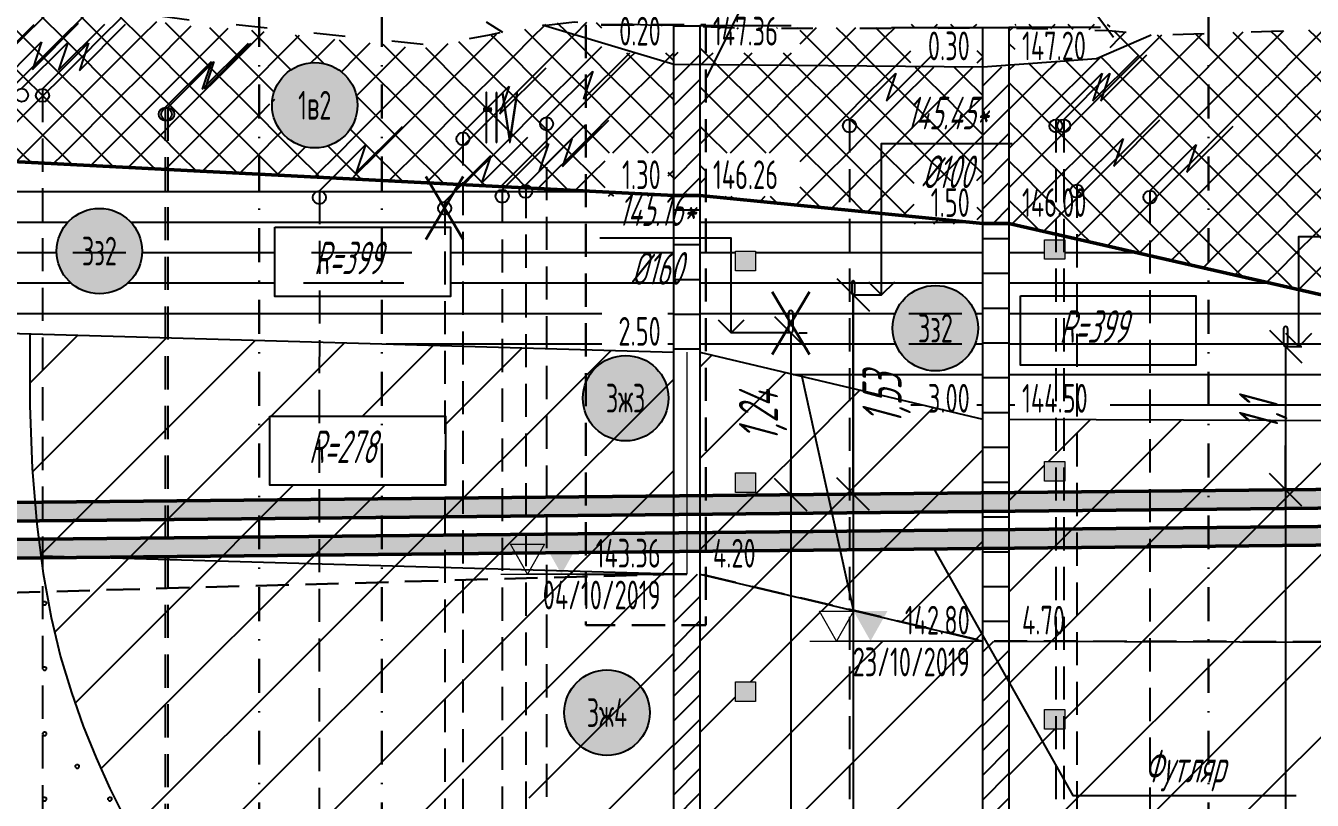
# Model space of a CAD drawing. Header units: metres. Extents: x -30 to 2050, y -904 to 400.
# Drawn here: x 590 to 688.5, y 165.8 to 225.1 of the extents above; entities that cross this region are included whole.
import ezdxf
from ezdxf import colors
from ezdxf.entities.mleader import LeaderData, LeaderLine
from ezdxf.enums import TextEntityAlignment as Align
from ezdxf.math import Vec2, Vec3

# ---------------------------------------------------------------- set-up
doc = ezdxf.new("R2010")
doc.units = ezdxf.units.M
doc.header["$LTSCALE"] = 0.2
for name, pattern in [('ACAD_ISO03W100', [30, 12, -18]), ('DASHDOT', [27, 13, -7, 0, -7]), ('штриховая', [19.05, 12.7, -6.35])]:
    doc.linetypes.add(name, pattern=pattern)
for name, color, linetype in [('Level 1', 7, 'Continuous'), ('PR_RD', 7, 'Continuous'), ('МГТ_ИГ_Геология', 252, 'Continuous'), ('Примыкания', 7, 'Continuous'), ('Трубы', 7, 'Continuous'), ('Футляры', 7, 'Continuous'), ('Чёрная земля', 7, 'ACAD_ISO03W100')]:
    doc.layers.add(name, color=color, linetype=linetype)
doc.layers.add('МГТ_НВК_В1_выноски', color=7, linetype='Continuous', lineweight=30)
doc.layers.add('МГТ_НВК_котлованы', color=7, linetype='Continuous', lineweight=30)
doc.styles.add('SPDS', font='SPDS', dxfattribs={"width": 0.7, "oblique": 15, "height": 2.5})
doc.styles.get("Standard").update_dxf_attribs({"font": 'SPDS.shx', "width": 0.7, "oblique": 15, "height": 3})
doc.styles.add('Стиль Simplex', font='simplex.shx')
doc.dimstyles.new('ISO-25', dxfattribs={"dimtxt": 2.5, "dimasz": 2.5, "dimexe": 1.25, "dimexo": 0.625, "dimtad": 1, "dimtxsty": 'Standard', "dimcen": 2.5, "dimadec": 0, "dimazin": 0, "dimtfac": 1, "dimtmove": 0, "dimatfit": 3, "dimfxl": 1, "dimarcsym": 0})
pattern_1 = [(45, (544.9262, -1250.5036), (-0.9429269, 0.9429269), [])]
pattern_2 = [(45, (-8.669, 494.728), (0, 21), [9.8995, -19.799]), (45, (5.331, 480.728), (0, 21), [9.8995, -19.799]), (45, (-8.669, 480.728), (0, 21), [14.142, -15.5565]), (45, (1.331, 490.728), (0, 21), [15.556, -14.1425]), (45, (-1.669, 480.728), (0, 21), [19.799, -9.8995]), (45, (-8.669, 487.728), (0, 21), [19.799, -9.8995])]
pattern_3 = [(45, (78.632, 440.956), (0, 21), [9.8995, -19.799]), (45, (92.632, 426.956), (0, 21), [9.8995, -19.799]), (45, (78.632, 426.956), (0, 21), [14.142, -15.5565]), (45, (88.632, 436.956), (0, 21), [15.556, -14.1425]), (45, (85.632, 426.956), (0, 21), [19.799, -9.8995]), (45, (78.632, 433.956), (0, 21), [19.799, -9.8995])]
pattern_4 = [(45, (544.9262, -1250.0326), (-0.9429269, 0.9429269), [])]
pattern_5 = [(4e-05, (544.9262, -1250.0326), (-2e-06, 2.667), [])]
pattern_6 = [(225, (-5.6692, 480.7283), (3e-16, -3), [2.1213, -2.121341]), (315, (-7.1692, 482.2283), (3, 0), [2.1213, -2.121341]), (45, (-8.6692, 480.7283), (0, 3), [2.1213, -2.121341]), (135, (-7.1692, 479.2283), (-3, 3e-16), [2.1213, -2.121341])]

# ---------------------------------------------------------------- blocks, each defined once
blk = doc.blocks.new('_OBLIQUE')
at = {"color": 0, "linetype": 'ByBlock', "lineweight": -2}
blk.add_line((0.5, 0.5), (-0.5, -0.5), dxfattribs=at)
blk = doc.blocks.new('*D15')
at = {"layer": 'Defpoints', "color": 0, "transparency": 16777216}
for p in [(653.378, 204.502), (653.38, 204.502), (653.378, 189.226)]:
    blk.add_point(p, dxfattribs=at)
at = {"layer": 'Примыкания', "color": 0, "lineweight": -2, "transparency": 16777216}
for p, q in [((653.38, 189.226), (653.38, 204.502)), ((654.003, 204.502), (654.63, 204.502)), ((654.003, 189.226), (654.63, 189.226))]:
    blk.add_line(p, q, dxfattribs=at)
at = {"layer": 'Примыкания', "color": 0, "lineweight": -2, "transparency": 16777216, "xscale": 2.5, "yscale": 2.5, "zscale": 2.5}
for p, rotation in [((653.38, 204.502), 90), ((653.38, 189.226), 270)]:
    blk.add_blockref('_OBLIQUE', p, dxfattribs=dict(at, rotation=rotation))
at = {"layer": 'Примыкания', "color": 0, "transparency": 16777216, "insert": (655.937, 196.524), "char_height": 3, "width": 5.49375, "attachment_point": 5, "rotation": 90}
blk.add_mtext('1,53', dxfattribs=at)
blk = doc.blocks.new('*D18')
at = {"layer": 'Defpoints', "color": 0, "transparency": 16777216}
for p in [(686.49, 200.547), (686.492, 200.547), (686.49, 189.557)]:
    blk.add_point(p, dxfattribs=at)
at = {"layer": 'Примыкания', "color": 0, "lineweight": -2, "transparency": 16777216}
for p, q in [((686.492, 200.547), (686.492, 197.601)), ((687.115, 200.547), (687.742, 200.547)), ((686.492, 189.557), (686.492, 192.948)), ((687.115, 189.557), (687.742, 189.557))]:
    blk.add_line(p, q, dxfattribs=at)
at = {"layer": 'Примыкания', "color": 0, "lineweight": -2, "transparency": 16777216, "xscale": 2.5, "yscale": 2.5, "zscale": 2.5}
for p, rotation in [((686.492, 200.547), 90), ((686.492, 189.557), 270)]:
    blk.add_blockref('_OBLIQUE', p, dxfattribs=dict(at, rotation=rotation))
at = {"layer": 'Примыкания', "color": 0, "transparency": 16777216, "insert": (684.772, 195.275), "char_height": 3, "width": 3.7875, "attachment_point": 5, "rotation": 90}
blk.add_mtext('1,1', dxfattribs=at)
blk = doc.blocks.new('*D20')
at = {"layer": 'Defpoints', "color": 0, "transparency": 16777216}
for p in [(648.595, 201.592), (648.597, 201.592), (648.595, 189.178)]:
    blk.add_point(p, dxfattribs=at)
at = {"layer": 'Примыкания', "color": 0, "lineweight": -2, "transparency": 16777216}
for p, q in [((648.597, 201.592), (648.597, 198.779)), ((649.22, 201.592), (649.847, 201.592)), ((648.597, 189.178), (648.597, 191.625)), ((649.22, 189.178), (649.847, 189.178))]:
    blk.add_line(p, q, dxfattribs=at)
at = {"layer": 'Примыкания', "color": 0, "lineweight": -2, "transparency": 16777216, "xscale": 2.5, "yscale": 2.5, "zscale": 2.5}
for p, rotation in [((648.597, 201.592), 90), ((648.597, 189.178), 270)]:
    blk.add_blockref('_OBLIQUE', p, dxfattribs=dict(at, rotation=rotation))
at = {"layer": 'Примыкания', "color": 0, "transparency": 16777216, "insert": (646.474, 195.202), "char_height": 3, "width": 5.66875, "attachment_point": 5, "rotation": 90}
blk.add_mtext('1,24', dxfattribs=at)
blk = doc.blocks.new('PR_KV')
at = {"layer": 'Level 1', "linetype": 'Continuous', "lineweight": 20}
blk.add_hatch(color=256, dxfattribs=at).paths.add_polyline_path([(-0.077, 0.075), (0.077, 0.075), (0.077, -0.075), (-0.077, -0.075)])
at = {"layer": 'Level 1', "color": 7, "linetype": 'Continuous', "lineweight": 20, "flags": 128}
blk.add_lwpolyline([(-0.077, 0.075), (0.077, 0.075), (0.077, -0.075), (-0.077, -0.075)], close=True, dxfattribs=at)
blk = doc.blocks.new('круг3_-25_2')
at = {"true_color": 0xffffff}
blk.add_hatch(color=7, dxfattribs=at).paths.add_polyline_path([(-0.3273, 0, 1), (0.3273, 0, 1)])
at = {"color": 7, "lineweight": 25}
blk.add_circle((0, 0), 0.3273, dxfattribs=at)
at = {"color": 18, "lineweight": 25, "true_color": 0x000000, "style": 'Стиль Simplex', "width": 0.590909}
blk.add_text('3з2', height=0.22, dxfattribs=at).set_placement((0, 0), align=Align.MIDDLE_CENTER)
blk = doc.blocks.new('круг3_-26_3')
at = {"true_color": 0xffffff}
blk.add_hatch(color=7, dxfattribs=at).paths.add_polyline_path([(-0.3273, 0, 1), (0.3273, 0, 1)])
at = {"color": 7, "lineweight": 25}
blk.add_circle((0, 0), 0.3273, dxfattribs=at)
at = {"color": 7, "lineweight": 25, "style": 'Стиль Simplex', "width": 0.590909}
blk.add_text('3ж3', height=0.22, dxfattribs=at).set_placement((0, 0), align=Align.MIDDLE_CENTER)
blk = doc.blocks.new('круг3_-26_4')
at = {"true_color": 0xffffff}
blk.add_hatch(color=7, dxfattribs=at).paths.add_polyline_path([(-0.3273, 0, 1), (0.3273, 0, 1)])
at = {"color": 7, "lineweight": 25}
blk.add_circle((0, 0), 0.3273, dxfattribs=at)
at = {"color": 7, "lineweight": 25, "style": 'Стиль Simplex', "width": 0.590909}
blk.add_text('3ж4', height=0.22, dxfattribs=at).set_placement((0, 0), align=Align.MIDDLE_CENTER)
blk = doc.blocks.new('круг1_-30_2')
at = {"layer": 'МГТ_ИГ_Геология', "true_color": 0xffffff}
blk.add_hatch(color=7, dxfattribs=at).paths.add_polyline_path([(-0.3273, 0, 1), (0.3273, 0, 1)])
at = {"color": 7, "lineweight": 25}
blk.add_circle((0, 0), 0.3273, dxfattribs=at)
at = {"color": 7, "lineweight": 25, "style": 'Стиль Simplex', "width": 0.590909}
blk.add_text('1в2', height=0.22, dxfattribs=at).set_placement((0, 0), align=Align.MIDDLE_CENTER)
blk = doc.blocks.new('лщщдл')
at = {"layer": 'МГТ_ИГ_Геология'}
blk.add_lwpolyline([(199.901, -218.385), (213.343, -218.385), (213.343, -223.679), (199.901, -223.679)], close=True, dxfattribs=at)
at = {"layer": 'МГТ_ИГ_Геология', "insert": (202.889, -219.483), "char_height": 2.5, "attachment_point": 1}
blk.add_mtext_dynamic_manual_height_columns('R=399', width=10.09698, gutter_width=15, heights=[0], dxfattribs=at)
blk = doc.blocks.new('апрапр')
at = {"layer": 'МГТ_ИГ_Геология'}
blk.add_lwpolyline([(257.646, -234.918), (271.089, -234.918), (271.089, -240.213), (257.646, -240.213)], close=True, dxfattribs=at)
at = {"layer": 'МГТ_ИГ_Геология', "insert": (260.635, -236.017), "char_height": 2.5, "attachment_point": 1}
blk.add_mtext_dynamic_manual_height_columns('R=278', width=10.09698, gutter_width=15, heights=[0], dxfattribs=at)
blk = doc.blocks.new('A$C35B96AF6')
at = {"lineweight": 30}
for points in [[(-1.79, 3.01), (1.79, -3.01)], [(1.79, 3.01), (-1.79, -3.01)]]:
    blk.add_lwpolyline(points, dxfattribs=at)
blk = doc.blocks.new('usl_1')
for p, q in [((2.828, 1.414), (6.364, 4.95)), ((0, 0), (3.536, 3.536)), ((3.536, 3.536), (2.828, 1.414))]:
    blk.add_line(p, q)
blk.add_circle((0, -0.5), 0.5)

msp = doc.modelspace()

# ---------------------------------------------------------------- hatches: boundary and pattern name
at = {"lineweight": 20}
h = msp.add_hatch(dxfattribs=at)
h.set_pattern_fill('AR-SAND', color=256, scale=0.03, style=0)
h.set_pattern_definition([(37.5, (39.1721, 253.0375), (-0.048001, 1.4682397), [0, -1.15824, 0, -1.2954, 0, -1.23825]), (7.5, (39.172, 253.0375), (1.34857, 2.1504753), [0, -0.62484, 0, -1.04394, 0, -0.40005]), (327.5, (38.2348, 253.0375), (2.372977, 0.0043116), [0, -0.381, 0, -1.3716, 0, -1.7907]), (317.5, (38.2348, 253.0375), (2.2906694, 0.668788), [0, -0.1905, 0, -0.89916, 0, -1.0287])])
h.paths.add_polyline_path([(752.94122, 188.80147), (752.92693, 190.22633), (565.66527, 188.34844), (565.67952, 186.92358)])
h.paths.add_polyline_path([(752.92478, 185.96301), (752.91147, 187.29288), (752.90573, 187.38584), (565.65273, 185.51331), (565.66698, 184.08845)])
at = {"layer": 'МГТ_ИГ_Геология'}
h = msp.add_hatch(dxfattribs=at)
h.set_pattern_fill('GR24', color=251, scale=10, style=0, pattern_type=2)
h.set_pattern_definition(pattern_6)
h.paths.add_polyline_path([(549.68481, 228.70534), (547.99696, 228.81833), (544.03014, 237.43874), (542.42506, 243.20445), (541.40773, 246.1227), (541.38081, 246.11235), (541.38081, 216.63839), (549.68481, 216.63839)])
h.paths.add_polyline_path([(586.52517, 222.67854), (587.342, 223.92347), (588.08246, 225.42334), (588.89759, 227.318), (586.07198, 227.34692), (582.445, 227.26818), (581.04815, 227.22275), (566.95929, 227.54754), (563.58231, 227.77377), (560.51989, 227.97903), (553.37266, 228.45845), (551.68481, 228.57145), (551.68481, 216.63839), (576.00923, 215.38227), (579.47344, 217.45064), (582.1061, 219.07458), (584.05826, 220.39396), (585.48093, 221.54866)])
edge = h.paths.add_edge_path(flags=0)
edge.add_arc((564.21518, 222.07951), 0.18278, 0, 360)
edge = h.paths.add_edge_path(flags=16)
edge.add_arc((609.1307, 219.02157), 0.44166, 0, 360)
h.paths.add_polyline_path([(663.30572, 224.96632), (658.38654, 224.96102), (645.20604, 224.9414), (641.63921, 225.06247), (641.63921, 222.16213), (663.30572, 221.9674)])
h.paths.add_polyline_path([(639.63921, 225.13035), (633.72502, 225.33108), (631.66828, 225.42991), (629.59477, 225.18467), (639.63921, 222.18011)], flags=17)
h.paths.add_polyline_path([(663.30572, 221.9674), (641.63921, 222.16213), (641.63921, 212.09641), (663.30572, 209.9674)])
h.paths.add_polyline_path([(676.18466, 224.41415), (672.59888, 224.77429), (665.32651, 224.9674), (665.30572, 224.9674), (665.30572, 222.11455), (672.00759, 222.60765)])
h.paths.add_polyline_path([(665.75572, 221.9174), (673.04619, 221.9174), (673.04619, 225.2174), (665.75572, 225.2174)])
h.paths.add_polyline_path([(642.08921, 212.04641), (649.31778, 212.04641), (649.31778, 215.34641), (642.08921, 215.34641)], flags=17)
h.paths.add_polyline_path([(634.37492, 212.04641), (639.18921, 212.04641), (639.18921, 215.34641), (634.37492, 215.34641)])
h.paths.add_polyline_path([(657.79381, 221.9174), (662.85572, 221.9174), (662.85572, 225.2174), (657.79381, 225.2174)])
h.paths.add_polyline_path([(658.04143, 209.9174), (662.85572, 209.9174), (662.85572, 213.2174), (658.04143, 213.2174)])
h.paths.add_polyline_path([(544.42052, 216.58839), (549.23481, 216.58839), (549.23481, 219.88839), (544.42052, 219.88839)])
h.paths.add_polyline_path([(552.13481, 216.58839), (559.42528, 216.58839), (559.42528, 219.88839), (552.13481, 219.88839)], flags=17)
h.paths.add_polyline_path([(629.79942, 225.12345), (620.28911, 223.38329), (606.2566, 224.8521), (603.16095, 225.00361), (588.78628, 226.93026), (588.73453, 226.93899), (588.08246, 225.42334), (587.342, 223.92347), (586.52517, 222.67854), (585.48093, 221.54866), (584.05826, 220.39396), (582.1061, 219.07458), (579.47344, 217.45064), (576.00923, 215.38227), (639.63921, 212.09641), (639.63921, 222.18011)])
h.paths.add_polyline_path([(649.31778, 224.93588), (643.59489, 224.84302), (642.08921, 224.91551), (642.08921, 223.04641), (649.31778, 223.04641)], flags=16)
h.paths.add_polyline_path([(639.18921, 225.05512), (636.32666, 225.19293), (634.1273, 225.2694), (634.1273, 223.04641), (639.18921, 223.04641)], flags=16)
h.paths.add_polyline_path([(610.08622, 217.37157), (614.21956, 217.37157), (614.21956, 220.67157), (610.08622, 220.67157)], flags=8)
edge = h.paths.add_edge_path(flags=16)
edge.add_arc((612.15289, 219.02157), 3.27292, 0, 360)
h.paths.add_polyline_path([(542.92726, 220.42951), (548.73202, 220.42951), (548.73202, 223.72951), (542.92726, 223.72951)], flags=24)
edge = h.paths.add_edge_path(flags=16)
edge.add_arc((545.82964, 222.07951), 3.27292, 0, 360)
h.paths.add_polyline_path([(563.34378, 225.39788), (576.78623, 225.39788), (576.78623, 220.10326), (563.34378, 220.10326)], flags=16)
h.paths.add_polyline_path([(565.51785, 220.89832), (573.18409, 220.89832), (574.25712, 224.90294), (566.59088, 224.90294)], flags=8)
h = msp.add_hatch(dxfattribs=at)
h.set_pattern_fill('GR24', color=251, scale=10, style=0, pattern_type=2)
h.set_pattern_definition(pattern_6)
h.paths.add_polyline_path([(780.33811, 229.78691), (765.01224, 232.02349), (764.64581, 231.96248), (759.05962, 231.19535), (755.52478, 230.39774), (755.18336, 234.20072), (754.31763, 234.19702), (743.63152, 234.14916), (736.27397, 233.28178), (736.04988, 231.5154), (735.47445, 225.97593), (728.93265, 226.105), (726.81304, 225.99516), (685.38773, 224.69464), (676.50506, 224.37615), (676.17375, 224.40943), (672.00759, 222.60765), (665.30572, 222.11455), (665.30572, 209.9674), (688.5686, 204.65629), (754.35515, 213.72826), (780.33811, 212.63666)])
h.paths.add_polyline_path([(696.84325, 218.08222, -1), (690.2974, 218.08222, -1)], flags=16)
h.paths.add_polyline_path([(772.16727, 202.04456, -1), (765.62143, 202.04456, -1)])
h.paths.add_polyline_path([(775.07382, 228.58666), (779.88811, 228.58666), (779.88811, 231.88666), (775.07382, 231.88666)], flags=24)
h.paths.add_polyline_path([(775.07382, 212.58666), (779.88811, 212.58666), (779.88811, 215.88666), (775.07382, 215.88666)], flags=25)
h.paths.add_polyline_path([(762.53224, 214.37683), (767.42747, 214.37683), (767.42747, 220.37683), (762.53224, 220.37683)], flags=24)
h.paths.add_polyline_path([(665.75572, 209.9174), (673.04619, 209.9174), (673.04619, 213.2174), (665.75572, 213.2174)], flags=24)
h.paths.add_polyline_path([(665.75572, 221.9174), (673.04619, 221.9174), (673.04619, 225.2174), (665.75572, 225.2174)], flags=24)
h.paths.add_polyline_path([(731.00323, 219.83963), (744.44568, 219.83963), (744.44568, 214.54501), (731.00323, 214.54501)], flags=16)
h.paths.add_polyline_path([(733.20504, 215.44363), (740.75504, 215.44363), (741.80033, 219.34469), (734.25033, 219.34469)], flags=8)
h = msp.add_hatch(dxfattribs=at)
h.set_pattern_fill('CONSIST', color=251, scale=0.42, style=0, pattern_type=2)
h.set_pattern_definition(pattern_1)
h.paths.add_polyline_path([(639.63921, 223.09641), (641.63921, 223.09641), (641.63921, 212.09641), (639.63921, 212.09641)])
h = msp.add_hatch(dxfattribs=at)
h.set_pattern_fill('CONSIST', color=251, scale=0.42, style=0, pattern_type=2)
h.set_pattern_definition(pattern_4)
h.paths.add_polyline_path([(663.30572, 221.9674), (665.30572, 221.9674), (665.30572, 209.9674), (663.30572, 209.9674)])
h = msp.add_hatch(dxfattribs=at)
h.set_pattern_fill('GR07', color=251, scale=10, style=0, pattern_type=2)
h.set_pattern_definition([(0, (-8.759, 480.728), (0, 7), [16.33, 0]), (0, (-8.759, 483.058), (0, 7), [16.33, 0]), (0, (-8.759, 485.398), (0, 7), [16.33, 0])])
h.paths.add_polyline_path([(549.68481, 216.63839), (541.38081, 216.63839), (541.38081, 202.63839), (549.68481, 202.63839)])
h.paths.add_polyline_path([(639.63921, 212.09641), (551.68481, 216.63839), (551.68481, 202.63839), (639.63921, 200.09641)])
edge = h.paths.add_edge_path(flags=16)
edge.add_arc((595.66201, 207.84466), 3.27292, 0, 360)
h.paths.add_polyline_path([(663.30572, 209.9674), (641.63921, 212.09641), (641.63921, 200.09641), (663.30572, 194.9674)])
h.paths.add_polyline_path([(645.90921, 206.34641), (644.36921, 206.34641), (644.36921, 207.84641), (645.90921, 207.84641)], flags=16)
edge = h.paths.add_edge_path(flags=16)
edge.add_arc((659.67249, 201.94015), 3.27292, 0, 360)
edge = h.paths.add_edge_path(flags=16)
edge.add_arc((696.24702, 200.25213), 3.27292, 0, 360)
h.paths.add_polyline_path([(669.57572, 207.2174), (668.03572, 207.2174), (668.03572, 208.7174), (669.57572, 208.7174)], flags=16)
h.paths.add_polyline_path([(544.1729, 202.58839), (549.23481, 202.58839), (549.23481, 205.88839), (544.1729, 205.88839)])
h.paths.add_polyline_path([(593.62629, 206.19466), (597.69772, 206.19466), (597.69772, 209.49466), (593.62629, 209.49466)], flags=0)
h.paths.add_polyline_path([(552.13481, 202.58839), (559.42528, 202.58839), (559.42528, 205.88839), (552.13481, 205.88839)], flags=17)
h.paths.add_polyline_path([(634.1273, 200.04641), (639.18921, 200.04641), (639.18921, 203.34641), (634.1273, 203.34641)])
h.paths.add_polyline_path([(657.63678, 200.29015), (661.70821, 200.29015), (661.70821, 203.59015), (657.63678, 203.59015)], flags=0)
h.paths.add_polyline_path([(657.79381, 194.9174), (662.85572, 194.9174), (662.85572, 198.2174), (657.79381, 198.2174)])
h.paths.add_polyline_path([(694.21131, 198.60213), (698.28274, 198.60213), (698.28274, 201.90213), (694.21131, 201.90213)], flags=0)
h.paths.add_polyline_path([(665.75572, 194.9174), (673.04619, 194.9174), (673.04619, 198.2174), (665.75572, 198.2174)], flags=17)
h.paths.add_polyline_path([(732.12261, 194.71254), (665.30572, 209.9674), (665.30572, 194.9674)])
h.paths.add_polyline_path([(609.10355, 209.66945), (622.546, 209.66945), (622.546, 204.37484), (609.10355, 204.37484)], flags=16)
h.paths.add_polyline_path([(611.26659, 205.32242), (618.94681, 205.32242), (619.97898, 209.17451), (612.29876, 209.17451)], flags=0)
h.paths.add_polyline_path([(675.61012, 202.73959), (675.61012, 197.44497)], flags=16)
h.paths.add_polyline_path([(677.77316, 198.39255), (678.80533, 202.24465)], flags=16)
h = msp.add_hatch(dxfattribs=at)
h.set_pattern_fill('CONSIST', color=251, scale=0.84, angle=-44.999962, style=0, pattern_type=2)
h.set_pattern_definition([(4e-05, (544.9262, -1250.5036), (-2e-06, 2.667), [])])
h.paths.add_polyline_path([(639.63921, 212.09641), (641.63921, 212.09641), (641.63921, 200.09641), (639.63921, 200.09641)])
h = msp.add_hatch(dxfattribs=at)
h.set_pattern_fill('CONSIST', color=251, scale=0.84, angle=-44.999962, style=0, pattern_type=2)
h.set_pattern_definition(pattern_5)
h.paths.add_polyline_path([(663.30572, 209.9674), (665.30572, 209.9674), (665.30572, 194.9674), (663.30572, 194.9674)])
at = {"layer": 'МГТ_ИГ_Геология', "true_color": 0x636466}
h = msp.add_hatch(dxfattribs=at)
h.set_pattern_fill('GR28', color=251, scale=10, style=0, pattern_type=2)
h.set_pattern_definition([(90, (-8.6692, 480.8083), (-2.5, 2.5), [0.11, -4.89]), (45, (-8.6692, 480.9183), (-2.5, 2.5), [0.113137, -3.422397]), (0, (-8.5892, 480.9983), (2.5, 2.5), [0.11, -4.89]), (315, (-8.4792, 480.9983), (2.5, 2.5), [0.113137, -3.422397]), (90, (-8.3992, 480.8083), (-2.5, 2.5), [0.11, -4.89]), (45, (-8.4792, 480.7283), (-2.5, 2.5), [0.113137, -3.422397]), (0, (-8.5892, 480.7283), (2.5, 2.5), [0.11, -4.89]), (315, (-8.6692, 480.8083), (2.5, 2.5), [0.113137, -3.422397])])
edge = h.paths.add_edge_path(flags=16)
edge.add_arc((578.38727, 162.07814), 3.27292, 0, 360)
edge = h.paths.add_edge_path(flags=16)
edge.add_arc((556.96971, 165.67697), 1.73295, 0, 360)
h.paths.add_polyline_path([(557.21481, 164.72839), (557.09481, 164.67839), (556.86481, 164.65839), (556.53661, 164.74675), (556.49481, 164.79839), (556.60481, 164.72839), (556.86481, 164.65839), (557.16691, 164.68466)], flags=0)
h.paths.add_polyline_path([(551.68481, 130.12618), (551.72481, 130.12824), (639.63921, 130.02348), (639.63921, 137.09641), (631.63111, 139.77182), (625.03045, 142.22141), (619.65813, 144.48279), (615.33505, 146.59359), (611.8821, 148.59144), (609.12017, 150.51395), (606.87016, 152.39876), (604.95297, 154.28348), (603.21747, 156.20101), (601.62441, 158.16534), (600.16252, 160.18569), (598.82055, 162.27132), (597.58721, 164.43147), (596.45125, 166.67539), (595.4014, 169.01232), (594.42638, 171.4515), (593.51957, 174.01345), (592.69284, 176.7637), (591.96272, 179.77908), (591.34573, 183.1364), (590.85837, 186.91246), (590.51717, 191.18407), (590.33865, 196.02806), (590.33931, 201.52123), (551.68481, 202.63839)])
h.paths.add_polyline_path([(572.68881, 144.5803), (586.13127, 144.5803), (586.13127, 139.28568), (572.68881, 139.28568)], flags=16)
h.paths.add_polyline_path([(574.89063, 140.37795), (582.61563, 140.37795), (583.60902, 144.08536), (575.88402, 144.08536)], flags=8)
at = {"layer": 'МГТ_ИГ_Геология'}
h = msp.add_hatch(dxfattribs=at)
h.set_pattern_fill('GR38', color=251, scale=10, style=0, pattern_type=2)
h.set_pattern_definition(pattern_2)
h.paths.add_polyline_path([(639.63921, 200.09641), (590.33931, 201.52123), (590.33865, 196.02806), (590.51717, 191.18407), (590.85837, 186.91246), (591.17332, 184.47221), (628.25657, 183.41952), (627.13921, 185.39641), (629.73921, 185.39641), (628.61607, 183.40932), (639.63921, 183.09641)])
edge = h.paths.add_edge_path(flags=0)
edge.add_arc((619.72925, 193.66629), 0.60873, 0, 360)
h.paths.add_polyline_path([(626.10111, 178.82498), (639.4773, 178.82498), (639.4773, 183.85355), (626.10111, 183.85355)])
h.paths.add_polyline_path([(608.71469, 195.19981), (622.15714, 195.19981), (622.15714, 189.90519), (608.71469, 189.90519)], flags=16)
h.paths.add_polyline_path([(610.9165, 190.80381), (618.51025, 190.80381), (619.55554, 194.70487), (611.96179, 194.70487)], flags=8)
h = msp.add_hatch(dxfattribs=at)
h.set_pattern_fill('GR38', color=251, scale=10, style=0, pattern_type=2)
h.set_pattern_definition(pattern_3)
h.paths.add_polyline_path([(649.43653, 198.25058), (641.63921, 200.09641), (641.63921, 183.09641), (653.39557, 180.31338)])
h.paths.add_polyline_path([(645.90921, 190.84641), (645.90921, 189.34641), (644.36921, 189.34641), (644.36921, 190.84641)], flags=16)
h.paths.add_polyline_path([(642.08921, 183.04641), (647.15111, 183.04641), (647.15111, 186.34641), (642.08921, 186.34641)], flags=24)
h = msp.add_hatch(dxfattribs=at)
h.set_pattern_fill('GR38', color=251, scale=10, style=0, pattern_type=2)
h.set_pattern_definition(pattern_3)
h.paths.add_polyline_path([(663.30572, 194.9674), (649.43653, 198.25058), (653.39557, 180.31338), (663.30572, 177.9674)])
h.paths.add_polyline_path([(657.79381, 194.9174), (662.85572, 194.9174), (662.85572, 198.2174), (657.79381, 198.2174)], flags=24)
h = msp.add_hatch(dxfattribs=at)
h.set_pattern_fill('CONSIST', color=251, scale=0.84, angle=-44.999962, style=0, pattern_type=2)
h.set_pattern_definition(pattern_5)
h.paths.add_polyline_path([(663.30572, 194.9674), (665.30572, 194.9674), (665.30572, 177.9674), (663.30572, 177.9674)])
h = msp.add_hatch(dxfattribs=at)
h.set_pattern_fill('GR38', color=251, scale=10, style=0, pattern_type=2)
h.set_pattern_definition(pattern_2)
edge = h.paths.add_edge_path(flags=16)
edge.add_arc((721.6046, 185.9866), 0.28295, 0, 360)
h.paths.add_polyline_path([(669.57572, 190.2174), (668.03572, 190.2174), (668.03572, 191.7174), (669.57572, 191.7174)], flags=16)
h.paths.add_polyline_path([(774.8262, 189.58666), (779.88811, 189.58666), (779.88811, 192.88666), (774.8262, 192.88666)], flags=16)
h.paths.add_polyline_path([(780.33811, 189.63666), (754.35515, 189.63666), (732.12261, 194.71254), (665.30572, 194.9674), (665.30572, 177.9674), (769.11987, 177.66891), (767.83811, 179.93666), (770.43811, 179.93666), (769.15628, 177.66881), (780.33811, 177.63666)])
h.paths.add_polyline_path([(690.32498, 186.91941), (703.76744, 186.91941), (703.76744, 181.62479), (690.32498, 181.62479)], flags=16)
h.paths.add_polyline_path([(692.49905, 182.46883), (700.11248, 182.46883), (701.17239, 186.42447), (693.55896, 186.42447)], flags=0)
for points in [[(631.03921, 183.09641), (629.73921, 185.39641), (632.33921, 185.39641)], [(654.70572, 177.9674), (653.40572, 180.2674), (656.00572, 180.2674)]]:
    msp.add_hatch(color=5, dxfattribs=at).paths.add_polyline_path(points)
h = msp.add_hatch(dxfattribs=at)
h.set_pattern_fill('GR38', color=251, scale=10, style=0, pattern_type=2)
h.set_pattern_definition(pattern_2)
h.paths.add_polyline_path([(639.63921, 183.09641), (632.63921, 183.09641), (628.43921, 183.09641), (628.25657, 183.41952), (591.17332, 184.47221), (591.34573, 183.1364), (591.96272, 179.77908), (592.69284, 176.7637), (593.51957, 174.01345), (594.42638, 171.4515), (595.4014, 169.01232), (596.45125, 166.67539), (597.58721, 164.43147), (598.82055, 162.27132), (600.16252, 160.18569), (601.62441, 158.16534), (603.21747, 156.20101), (604.95297, 154.28348), (606.87016, 152.39876), (609.12017, 150.51395), (611.8821, 148.59144), (615.33505, 146.59359), (619.65813, 144.48279), (625.03045, 142.22141), (631.63111, 139.77182), (639.63921, 137.09641)])
edge = h.paths.add_edge_path(flags=0)
edge.add_arc((615.10713, 162.28919), 0.46869, 0, 360)
h.paths.add_polyline_path([(616.99996, 160.63919), (617.42141, 160.63919), (617.42141, 163.93919), (616.99996, 163.93919)], flags=16)
h.paths.add_polyline_path([(627.04734, 159.95664), (631.71401, 159.95664), (631.71401, 165.95664), (627.04734, 165.95664)], flags=16)
h.paths.add_polyline_path([(626.10111, 178.82498), (639.4773, 178.82498), (639.4773, 183.85355), (626.10111, 183.85355)], flags=16)
h.paths.add_polyline_path([(634.1273, 137.04641), (639.18921, 137.04641), (639.18921, 140.34641), (634.1273, 140.34641)])
h.paths.add_polyline_path([(610.11799, 163.61037), (623.56045, 163.61037), (623.56045, 158.31576), (610.11799, 158.31576)], flags=16)
h.paths.add_polyline_path([(612.31981, 159.21438), (619.51981, 159.21438), (620.56509, 163.11543), (613.36509, 163.11543)], flags=8)
h = msp.add_hatch(dxfattribs=at)
h.set_pattern_fill('CONSIST', color=251, scale=0.42, style=0, pattern_type=2)
h.set_pattern_definition(pattern_1)
h.paths.add_polyline_path([(639.63921, 183.09641), (641.63921, 183.09641), (641.63921, 137.09641), (639.63921, 137.09641)])
h = msp.add_hatch(dxfattribs=at)
h.set_pattern_fill('GR38', color=251, scale=10, style=0, pattern_type=2)
h.set_pattern_definition(pattern_3)
edge = h.paths.add_edge_path(flags=16)
edge.add_arc((652.99034, 158.06361), 0.15706, 0, 360)
h.paths.add_polyline_path([(645.85835, 140.60235), (644.42835, 140.60235), (645.12835, 142.03235)], flags=16)
h.paths.add_polyline_path([(645.90921, 163.34641), (644.36921, 163.34641), (644.36921, 164.84641), (645.90921, 164.84641)], flags=16)
h.paths.add_polyline_path([(645.90921, 173.34641), (644.36921, 173.34641), (644.36921, 174.84641), (645.90921, 174.84641)], flags=16)
h.paths.add_polyline_path([(642.08921, 137.04641), (649.31778, 137.04641), (649.31778, 140.34641), (642.08921, 140.34641)], flags=16)
h.paths.add_polyline_path([(652.47246, 127.4949), (663.30572, 124.99214), (663.30572, 177.9674), (652.10572, 177.9674), (650.80572, 180.2674), (653.40572, 180.2674), (653.39557, 180.31338), (641.63921, 183.09641), (641.63921, 137.09641), (644.59137, 134.63714), (646.91853, 132.73049), (648.82924, 131.23323)])
h = msp.add_hatch(dxfattribs=at)
h.set_pattern_fill('CONSIST', color=251, scale=0.42, style=0, pattern_type=2)
h.set_pattern_definition(pattern_4)
h.paths.add_polyline_path([(663.30572, 177.9674), (665.30572, 177.9674), (665.30572, 124.9674), (663.30572, 124.9674)])
h = msp.add_hatch(dxfattribs=at)
h.set_pattern_fill('GR38', color=251, scale=10, style=0, pattern_type=2)
h.set_pattern_definition(pattern_2)
edge = h.paths.add_edge_path(flags=16)
edge.add_arc((703.04496, 155.79654), 0.52749, 0, 360)
h.paths.add_polyline_path([(669.57572, 154.7174), (669.57572, 153.2174), (668.03572, 153.2174), (668.03572, 154.7174)], flags=16)
h.paths.add_polyline_path([(669.57572, 171.2174), (668.03572, 171.2174), (668.03572, 172.7174), (669.57572, 172.7174)], flags=16)
h.paths.add_polyline_path([(669.57572, 137.7174), (669.57572, 136.2174), (668.03572, 136.2174), (668.03572, 137.7174)], flags=16)
h.paths.add_polyline_path([(669.57572, 129.7174), (669.57572, 128.2174), (668.03572, 128.2174), (668.03572, 129.7174)], flags=16)
h.paths.add_polyline_path([(665.22656, 124.99214), (710.49894, 127.00689), (718.45458, 132.16815), (729.47308, 137.78395), (738.28115, 141.87439), (745.76944, 144.73174), (752.82862, 146.64829), (758.29301, 147.5696), (752.10516, 150.52767), (747.33314, 153.61054), (743.49831, 156.87314), (740.12201, 160.37043), (736.7256, 164.15735), (732.83044, 168.28887), (727.95786, 172.81992), (721.62923, 177.80546), (665.30572, 177.9674)])
h.paths.add_polyline_path([(702.18253, 142.5411), (715.62499, 142.5411), (715.62499, 137.24648), (702.18253, 137.24648)], flags=16)
h.paths.add_polyline_path([(704.38435, 138.1451), (711.58435, 138.1451), (712.62963, 142.04616), (705.42963, 142.04616)], flags=8)

# ---------------------------------------------------------------- linework, layer by layer
at = {"layer": 'МГТ_ИГ_Геология', "linetype": 'Continuous', "lineweight": 25}
for p, q in [((648.63921, 225.09641), (641.63921, 225.09641)), ((656.30572, 224.9674), (663.30572, 224.9674)), ((672.30572, 224.9674), (665.30572, 224.9674)), ((551.68481, 202.63839), (639.63921, 200.09641)), ((641.63921, 200.09641), (663.30572, 194.9674)), ((632.63921, 183.09641), (639.63921, 183.09641)), ((641.63921, 183.09641), (663.30572, 177.9674))]:
    msp.add_line(p, q, dxfattribs=at)
at = {"layer": 'МГТ_ИГ_Геология', "linetype": 'Continuous', "lineweight": 0}
msp.add_line((640.63921, 200.09641), (640.63921, 183.09641), dxfattribs=at)
at = {"layer": 'МГТ_ИГ_Геология', "linetype": 'Continuous', "lineweight": 25, "flags": 128}
for points in [[(673.30335, 224.22248), (670.59069, 227.87957)], [(629.59477, 225.18467), (639.63921, 222.18011), (663.30572, 221.9674), (672.00759, 222.60765), (676.18466, 224.41415)], [(590.33931, 201.52123), (590.33865, 196.02806), (590.51717, 191.18407), (590.85837, 186.91246), (591.34573, 183.1364), (591.96272, 179.77908), (592.69284, 176.7637), (593.51957, 174.01345), (594.42638, 171.4515), (595.4014, 169.01232), (596.45125, 166.67539), (597.58721, 164.43147)], [(649.43653, 198.25058), (653.40572, 180.2674)], [(665.30572, 194.9674), (732.12261, 194.71254)], [(639.63921, 183.09641), (591.17332, 184.47221)], [(665.30572, 177.9674), (780.33811, 177.63666)]]:
    msp.add_lwpolyline(points, dxfattribs=at)
at = {"layer": 'МГТ_ИГ_Геология', "linetype": 'Continuous', "lineweight": 25}
for points in [[(639.63921, 225.09641), (641.63921, 225.09641), (641.63921, 130.02348), (639.63921, 130.02348), (639.63921, 225.09641), (639.63921, 225.09641)], [(663.30572, 224.9674), (665.30572, 224.9674), (665.30572, 124.96632), (663.30572, 124.96632), (663.30572, 224.9674), (663.30572, 224.9674)]]:
    msp.add_lwpolyline(points, close=True, dxfattribs=at)
at = {"layer": 'МГТ_ИГ_Геология', "lineweight": 50, "flags": 128}
msp.add_lwpolyline([(551.68481, 216.63839), (639.63921, 212.09641), (641.63921, 212.09641), (663.30572, 209.9674), (665.30572, 209.9674), (754.35515, 189.63666), (782.33811, 189.63666), (782.33811, 189.63666), (953.82521, 174.13383)], dxfattribs=at)
at = {"layer": 'МГТ_ИГ_Геология', "color": 5, "linetype": 'Continuous', "lineweight": 0, "flags": 128}
for points in [[(626.38921, 183.09641), (639.63921, 183.09641), (628.43921, 183.09641), (627.13921, 185.39641), (629.73921, 185.39641), (628.43921, 183.09641)], [(650.05572, 177.9674), (663.30572, 177.9674), (652.10572, 177.9674), (650.80572, 180.2674), (653.40572, 180.2674), (652.10572, 177.9674)]]:
    msp.add_lwpolyline(points, dxfattribs=at)
at = {"layer": 'МГТ_ИГ_Геология', "color": 5, "linetype": 'штриховая', "lineweight": 30, "flags": 128}
msp.add_lwpolyline([(956.00664, 168.16837), (953.82521, 168.13383), (782.33811, 177.58378), (780.33811, 177.69399), (665.30572, 177.9674), (663.30572, 177.9674), (641.63921, 183.09641), (639.63921, 183.09641), (551.68481, 180.63839), (541.38081, 180.63839)], dxfattribs=at)
at = {"layer": 'МГТ_НВК_В1_выноски', "color": 34, "linetype": 'штриховая', "flags": 128}
msp.add_lwpolyline([(632.90024, 225.17435), (632.90024, 179.17435), (642.10024, 179.17435), (642.10024, 225.17435), (632.90024, 225.17435)], dxfattribs=at)
at = {"layer": 'МГТ_НВК_котлованы', "linetype": 'DASHDOT', "lineweight": 30, "flags": 128}
for points in [[(680.57877, 130), (680.57891, 252.68544)], [(607.89445, 130), (607.89445, 244.36591)], [(617.29445, 130), (617.29445, 244.36591)]]:
    msp.add_lwpolyline(points, dxfattribs=at)
at = {"layer": 'Примыкания'}
for p, q in [((653.27026, 205.47407), (653.27026, 204.61007)), ((653.48626, 205.47407), (653.48626, 204.61007)), ((653.37826, 204.50207), (653.37826, 130)), ((648.42454, 203.12173), (648.42454, 201.76173)), ((648.76454, 203.12173), (648.76454, 201.76173)), ((648.59454, 201.59173), (648.59454, 130)), ((686.33771, 201.91504), (686.33771, 200.69904)), ((686.64171, 201.91504), (686.64171, 200.69904)), ((686.48971, 200.54704), (686.48971, 130))]:
    msp.add_line(p, q, dxfattribs=at)
at = {"layer": 'Примыкания', "linetype": 'штриховая', "flags": 128}
for points in [[(591.3026, 220.2773), (591.3026, 129.99913)], [(600.70806, 218.84228), (600.7026, 130)], [(600.9026, 218.84228), (600.89714, 130)], [(629.90138, 218.09864), (629.9026, 130)], [(653.09779, 217.93565), (653.1026, 130)], [(668.9026, 217.93565), (668.90741, 130)], [(669.5026, 217.93565), (669.50741, 130)], [(623.50005, 216.9379), (623.5026, 130)], [(628.3026, 212.9218), (628.3026, 130)], [(670.5026, 212.94392), (670.50741, 130)], [(612.50221, 212.45378), (612.49714, 130)], [(626.5026, 212.54791), (626.5026, 130)], [(676.1026, 212.47614), (676.1026, 130)], [(622.10108, 211.63548), (622.1026, 130)]]:
    msp.add_lwpolyline(points, dxfattribs=at)
at = {"layer": 'Примыкания', "color": 0, "flags": 128}
for points in [[(653.37826, 204.50207), (655.55615, 204.50207), (655.55615, 216.09802), (665.5624, 216.09802)], [(686.48971, 200.54704), (687.48971, 200.54704), (687.48971, 208.95391), (697.49596, 208.95391)], [(648.59454, 201.59173), (644.02809, 201.59173), (644.02809, 208.83135), (633.97809, 208.83135)], [(654.55615, 205.50207), (655.55615, 204.50207), (656.55615, 205.50207)], [(643.02809, 202.59173), (644.02809, 201.59173), (645.02809, 202.59173)], [(686.48971, 201.54704), (687.48971, 200.54704), (688.48971, 201.54704)]]:
    msp.add_lwpolyline(points, dxfattribs=at)
at = {"layer": 'Примыкания'}
for centre, radius, start, end in [((653.37826, 205.47407), 0.108, 0, 180), ((653.37826, 204.61007), 0.108, 180, 360), ((648.59454, 203.12173), 0.17, 0, 180), ((686.48971, 201.91504), 0.152, 0, 180), ((648.59454, 201.76173), 0.17, 180, 0), ((686.48971, 200.69904), 0.152, 180, 360)]:
    msp.add_arc(centre, radius, start, end, dxfattribs=at)
at = {"layer": 'Трубы', "lineweight": 50, "flags": 128}
for points in [[(565.29445, 186.91973), (753.35515, 188.80034)], [(565.29445, 185.50973), (753.35515, 187.39033)]]:
    msp.add_lwpolyline(points, dxfattribs=at)
at = {"layer": 'Футляры', "lineweight": 50, "flags": 128}
for points in [[(565.66584, 186.92344), (565.66527, 188.34844), (752.93382, 190.2264), (752.93439, 188.79613)], [(565.66644, 185.41845), (565.66698, 184.08845), (752.912, 185.96288), (752.91147, 187.29288)]]:
    msp.add_lwpolyline(points, dxfattribs=at)
at = {"layer": 'Футляры', "color": 0, "flags": 128}
msp.add_lwpolyline([(659.56033, 185.02739), (670.19335, 166.13234), (687.2871, 166.13234)], dxfattribs=at)
at = {"layer": 'Чёрная земля', "flags": 128}
for points in [[(564.29445, 227.72656), (567.31738, 227.52404), (581.40601, 227.19921), (582.80329, 227.24465), (586.43167, 227.32341), (592.08172, 227.26559), (600.48916, 225.84793), (604.08108, 225.36649), (604.85483, 225.32861), (621.17414, 223.62043), (625.52628, 224.41678), (627.8764, 224.91538), (632.02752, 225.40634), (634.08648, 225.30739), (645.56508, 224.91779), (658.74177, 224.93738), (665.64389, 224.9448), (672.95842, 224.75056), (676.54259, 224.39058), (685.42526, 224.70906), (726.85056, 226.00959), (728.97018, 226.11943), (735.51198, 225.99036), (736.0874, 231.52982), (736.3115, 233.29621), (743.66904, 234.16359), (754.35515, 234.21144)], [(595.7072, 226.65426), (623.04139, 226.85359), (626.51571, 224.6267)]]:
    msp.add_lwpolyline(points, dxfattribs=at)

# ---------------------------------------------------------------- block references
at = {"xscale": 0.8, "yscale": 0.8, "zscale": 0.8}
for p in [(622.08618, 211.15018), (648.60164, 202.32661)]:
    msp.add_blockref('A$C35B96AF6', p, dxfattribs=at)
at = {"layer": 'PR_RD'}
for p in [(584.3026, 220.24764), (587.7026, 220.35159), (589.7026, 220.29367), (591.3026, 220.2773), (600.7026, 218.83682), (600.89714, 218.83682), (629.90139, 218.09864), (623.49884, 216.93791), (628.30139, 212.92059), (670.50261, 212.94392), (612.50187, 212.45344), (626.50139, 212.5467), (676.10261, 212.47614), (622.09722, 211.63163)]:
    msp.add_blockref('usl_1', p, dxfattribs=at)
at = {"layer": 'МГТ_ИГ_Геология', "xscale": 10, "yscale": 10, "zscale": 10}
for name, p in [('круг1_-30_2', (612.15289, 219.02157)), ('круг3_-25_2', (595.66201, 207.84466)), ('PR_KV', (668.80572, 207.9674)), ('PR_KV', (645.13921, 207.09641)), ('круг3_-25_2', (659.67249, 201.94015)), ('круг3_-26_3', (635.95499, 196.57575)), ('PR_KV', (668.80572, 190.9674)), ('PR_KV', (645.13921, 190.09641)), ('круг3_-26_4', (634.52663, 172.48248)), ('PR_KV', (645.13921, 174.09641)), ('PR_KV', (668.80572, 171.9674))]:
    msp.add_blockref(name, p, dxfattribs=at)
at = {"layer": 'МГТ_ИГ_Геология', "color": 3}
for name, p in [('лщщдл', (409.20283, 428.05396)), ('лщщдл', (466.27652, 422.79361)), ('апрапр', (351.06826, 430.118))]:
    msp.add_blockref(name, p, dxfattribs=at)

# ---------------------------------------------------------------- texts
at = {"layer": 'МГТ_ИГ_Геология', "lineweight": 25, "style": 'Стиль Simplex', "width": 0.590909}
for s, p in [('0.20', (638.63921, 223.59641)), ('0.30', (662.30572, 222.4674)), ('1.30', (638.63921, 212.59641)), ('1.50', (662.30572, 210.4674)), ('2.50', (638.63921, 200.59641)), ('3.00', (662.30572, 195.4674))]:
    msp.add_text(s, height=2.2, dxfattribs=at).set_placement(p, align=Align.RIGHT)
for s, p in [('147.36', (642.63921, 223.59641)), ('147.20', (666.30572, 222.4674)), ('146.26', (642.63921, 212.59641)), ('146.00', (666.30572, 210.4674)), ('144.50', (666.30572, 195.4674))]:
    msp.add_text(s, height=2.2, dxfattribs=at).set_placement(p)
at = {"layer": 'МГТ_ИГ_Геология', "lineweight": 30, "style": 'Стиль Simplex', "width": 0.4}
msp.add_text('tIV', height=4, dxfattribs=at).set_placement((624.95043, 218.08174), align=Align.MIDDLE_LEFT)
at = {"layer": 'МГТ_ИГ_Геология', "color": 5, "lineweight": 25, "true_color": 0x0000ff, "style": 'Стиль Simplex', "width": 0.590909}
for s, p in [('143.36', (638.63921, 183.59641)), ('142.80', (662.30572, 178.4674))]:
    msp.add_text(s, height=2.2, dxfattribs=at).set_placement(p, align=Align.RIGHT)
for s, p in [('4.20', (642.63921, 183.59641)), ('4.70', (666.30572, 178.4674))]:
    msp.add_text(s, height=2.2, dxfattribs=at).set_placement(p)
for s, p in [('04/10/2019', (638.63921, 182.59641)), ('23/10/2019', (662.30572, 177.4674))]:
    msp.add_text(s, height=2.2, dxfattribs=at).set_placement(p, align=Align.TOP_RIGHT)
at = {"layer": 'Примыкания', "color": 0, "style": 'SPDS', "oblique": 15.0000004, "width": 0.7}
for s, p in [('145.45*', (660.55928, 218.42129)), ('%%C100', (660.55928, 213.92129))]:
    msp.add_text(s, height=2.5, dxfattribs=at).set_placement(p, align=Align.MIDDLE_CENTER)
at = {"layer": 'Примыкания', "color": 0, "style": 'SPDS', "oblique": 15.0000055, "width": 0.7}
for s, p in [('145.16*', (638.33322, 211.02344)), ('%%C160', (638.33322, 206.52344))]:
    msp.add_text(s, height=2.5, rotation=0.000005, dxfattribs=at).set_placement(p, align=Align.MIDDLE_CENTER)
at = {"layer": 'Футляры', "color": 0, "style": 'SPDS', "oblique": 15.0000004, "width": 0.7}
msp.add_text('Футляр', height=2.5, dxfattribs=at).set_placement((678.74023, 168.38234), align=Align.MIDDLE_CENTER)

# ---------------------------------------------------------------- dimensions: what is measured, and where the dimension line sits
at = {"layer": 'Примыкания'}
for base, p1, p2, picture, middle in [((653.38026, 204.50207), (653.37826, 189.22557), (653.37826, 204.50207), '*D15', (655.93667, 196.52381)), ((648.59654, 201.59173), (648.59454, 189.17773), (648.59454, 201.59173), '*D20', (646.47369, 195.20237)), ((686.49171, 200.54704), (686.48971, 189.55668), (686.48971, 200.54704), '*D18', (684.77171, 195.27455))]:
    dim = msp.add_linear_dim(base=base, p1=p1, p2=p2, angle=90, dimstyle='ISO-25', override={"dimlfac": 0.1, "dimblk": 'OBLIQUE', "dimtmove": 2}, dxfattribs=at)
    dim.commit()
    dim.dimension.update_dxf_attribs({"geometry": picture, "text_midpoint": middle, "dimtype": 161})

# ---------------------------------------------------------------- next in the draw order: leaders
at = {"layer": 'Футляры', "color": 34}
ml = msp.add_multileader_mtext('Standard', dxfattribs=at)
ml.set_content('\\A1;{\\Fspds|c204;\\Q15;\\W0.9;Промежуточный котлован \\P(ограждение шпунт Ларсен Л5-УМ)\\P4,6х5,4х4,6 (h) м}', color=34)
ml.set_leader_properties(lineweight=-1)
ml.build(insert=Vec2(0, 0))
ml.multileader.update_dxf_attribs({"text_left_attachment_type": 6, "text_right_attachment_type": 6, "dogleg_length": 0.36, "arrow_head_size": 0.18})
ctx = ml.context
ctx.base_point, ctx.char_height, ctx.arrow_head_size, ctx.landing_gap_size, ctx.plane_origin = Vec3(667.65272, 272.21525), 2.5, 0.18, 0.5, Vec3(668.99053, 356.31465)
ctx.left_attachment, ctx.right_attachment = 6, 6
notes = []
notes.append((ctx, [(0, (1, 1, 0), (667.29272, 272.21525), (1, 0), 0.36, [(0, [(642.10024, 220.98831)], 0, [])])]))
ctx.mtext.insert, ctx.mtext.defined_height, ctx.mtext.line_spacing_factor, ctx.mtext.flow_direction = Vec3(668.15272, 275.21525), 0.11224, 0.8, 5
ctx.mtext.has_bg_fill, ctx.mtext.bg_color, ctx.mtext.bg_scale_factor, ctx.mtext.bg_transparency, ctx.mtext.use_window_bg_color = 1, -1027028792, 1.5, 0, 1
for ctx, leaders in notes:
    for number, flags, end, landing, length, lines in leaders:
        leader = LeaderData()
        leader.index, (leader.has_last_leader_line, leader.has_dogleg_vector, leader.attachment_direction) = number, flags
        leader.last_leader_point, leader.dogleg_vector, leader.dogleg_length = Vec3(end), Vec3(landing), length
        for number, points, colour, breaks in lines:
            line = LeaderLine()
            line.index, line.vertices, line.color, line.breaks = number, Vec3.list(points), colors.encode_raw_color(colour), breaks
            leader.lines.append(line)
        ctx.leaders.append(leader)

# ---------------------------------------------------------------- next in the draw order: block references
at = {"layer": 'PR_RD'}
for p in [(653.0978, 217.93565), (668.90261, 217.93565), (669.50261, 217.93565)]:
    msp.add_blockref('usl_1', p, dxfattribs=at)

doc.saveas('drawing.dxf')
